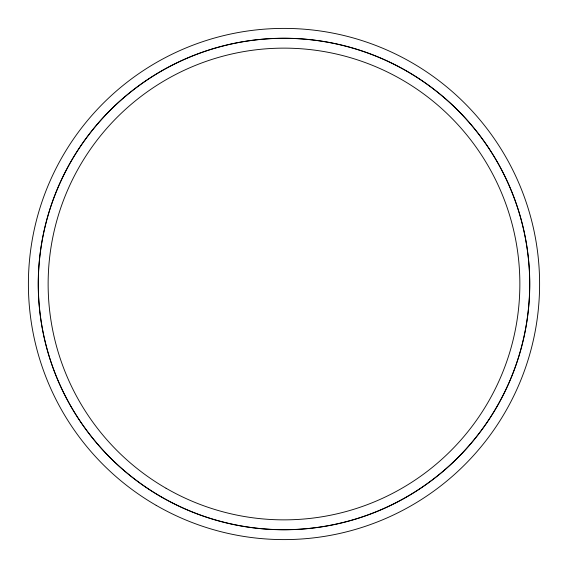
<?xml version="1.0" encoding="UTF-8"?>
<svg xmlns="http://www.w3.org/2000/svg" width="568" height="568" viewBox="0 0 568 568"><rect width="100%" height="100%" fill="white"/><g stroke="black" fill="none" stroke-linecap="round" stroke-linejoin="round"><path stroke-width="0.85" d="M156.2 505.357A255.6 255.6 0 0 0 539.6 284A255.6 255.6 0 0 0 156.2 62.643A255.6 255.6 0 0 0 156.2 505.357M110.213 457.787A245.766 245.766 0 0 0 521.396 347.609A245.766 245.766 0 0 0 220.391 46.604A245.766 245.766 0 0 0 110.213 457.787M161.156 496.766A245.681 245.681 0 0 0 529.681 284A245.681 245.681 0 0 0 161.156 71.234A245.681 245.681 0 0 0 161.156 496.766M166.069 488.26A235.855 235.855 0 0 0 519.855 284A235.855 235.855 0 0 0 166.069 79.74A235.855 235.855 0 0 0 166.069 488.26"/></g></svg>
